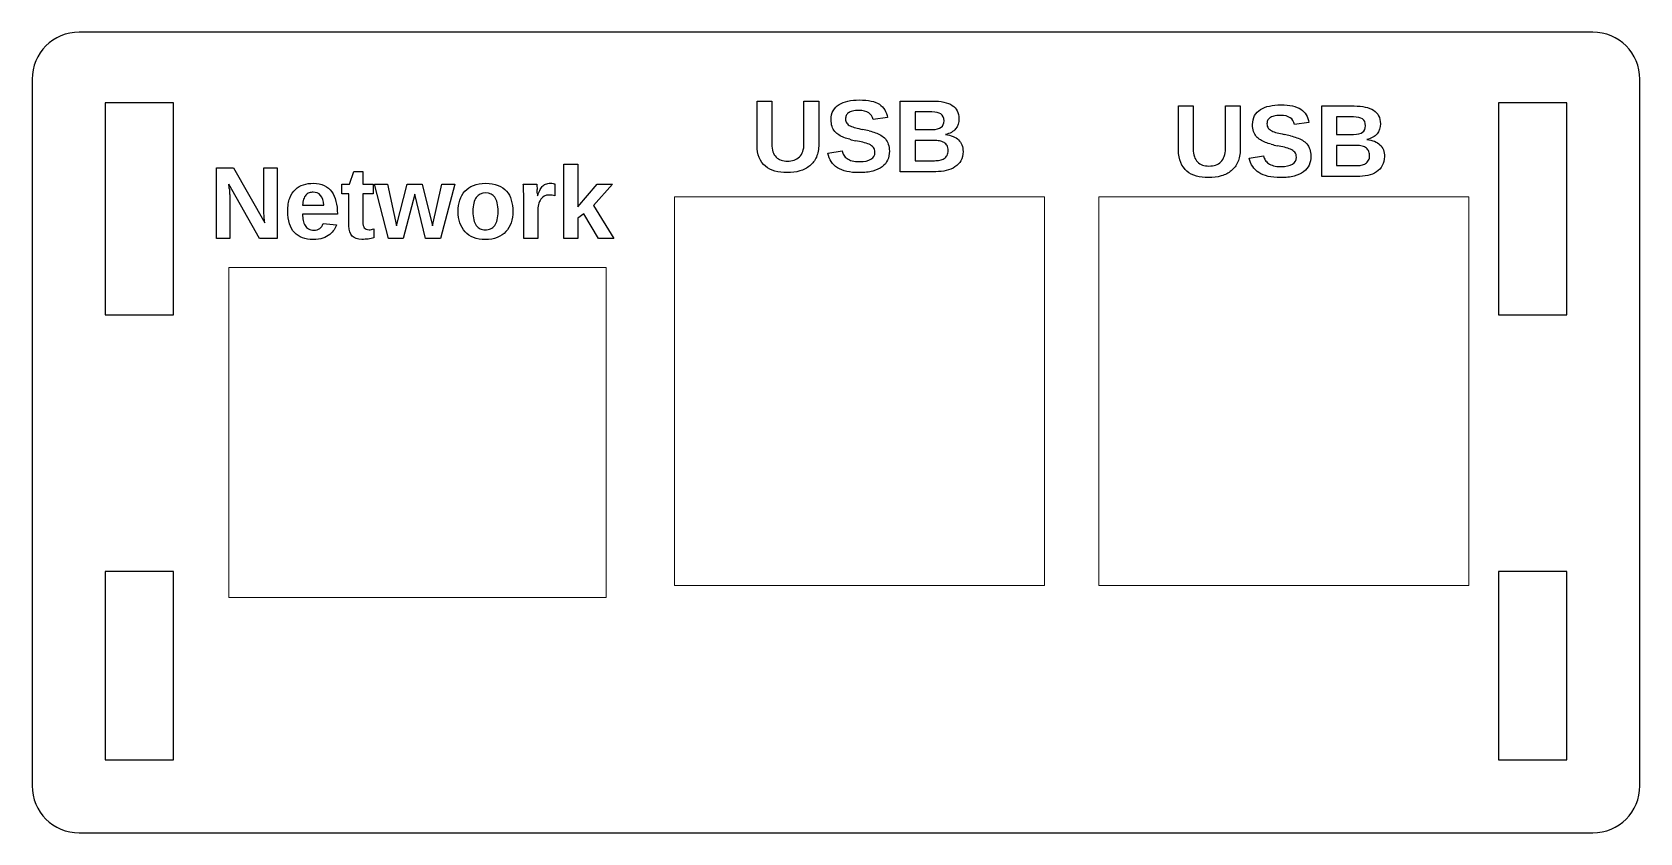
# Model space of a CAD drawing. Header units: millimetres. Extents: x 0 to 173, y 0 to 134.
# Drawn here: x 105.2 to 173.4, y 0 to 34 of the extents above; entities that cross this region are included whole.
import ezdxf

# ---------------------------------------------------------------- set-up
doc = ezdxf.new("R2010")
doc.units = ezdxf.units.MM
doc.layers.get('0').update_dxf_attribs({"linetype": 'CONTINUOUS', "true_color": 0xffffff})
doc.layers.add('connector cutout', color=1, linetype='CONTINUOUS', lineweight=13, true_color=0xff0000)
doc.layers.add('text', color=2, linetype='CONTINUOUS', true_color=0xffff00)

msp = doc.modelspace()

# ---------------------------------------------------------------- linework, layer by layer
at = {"lineweight": -3}
for p, q in [((171.4, 34), (107.2, 34)), ((105.2, 32), (105.2, 2)), ((173.4, 2), (173.4, 32)), ((111.2, 31), (108.3, 31)), ((108.3, 31), (108.3, 22)), ((111.2, 22), (111.2, 31)), ((170.3, 31), (167.4, 31)), ((167.4, 31), (167.4, 22)), ((170.3, 22), (170.3, 31)), ((108.3, 22), (111.2, 22)), ((167.4, 22), (170.3, 22)), ((111.2, 11.1), (108.3, 11.1)), ((108.3, 11.1), (108.3, 3.1)), ((111.2, 3.1), (111.2, 11.1)), ((170.3, 11.1), (167.4, 11.1)), ((167.4, 11.1), (167.4, 3.1)), ((170.3, 3.1), (170.3, 11.1)), ((108.3, 3.1), (111.2, 3.1)), ((167.4, 3.1), (170.3, 3.1)), ((107.2, 0), (171.4, 0))]:
    msp.add_line(p, q, dxfattribs=at)
for centre, start, end in [((107.2, 32), 90, 180), ((171.4, 32), 0, 90), ((107.2, 2), 180, 270), ((171.4, 2), 270, 0)]:
    msp.add_arc(centre, 2, start, end, dxfattribs=at)
at = {"layer": 'connector cutout'}
for p, q in [((148.15, 27), (132.45, 27)), ((132.45, 27), (132.45, 10.5)), ((148.15, 10.5), (148.15, 27)), ((166.15, 27), (150.45, 27)), ((150.45, 27), (150.45, 10.5)), ((166.15, 10.5), (166.15, 27)), ((129.55, 24), (113.55, 24)), ((113.55, 24), (113.55, 10)), ((129.55, 10), (129.55, 24)), ((132.45, 10.5), (148.15, 10.5)), ((150.45, 10.5), (166.15, 10.5)), ((113.55, 10), (129.55, 10))]:
    msp.add_line(p, q, dxfattribs=at)
at = {"layer": 'text'}
for p, q in [((135.949, 29.199), (135.949, 31.075)), ((135.949, 31.075), (136.577, 31.075)), ((136.577, 31.075), (136.577, 29.248)), ((137.942, 29.27), (137.942, 31.075)), ((137.942, 31.075), (138.57, 31.075)), ((138.57, 31.075), (138.57, 29.232)), ((142.029, 28.075), (142.029, 31.075)), ((142.029, 31.075), (143.402, 31.075)), ((153.827, 28.989), (153.827, 30.865)), ((153.827, 30.865), (154.455, 30.865)), ((154.455, 30.865), (154.455, 29.038)), ((155.82, 29.06), (155.82, 30.865)), ((155.82, 30.865), (156.448, 30.865)), ((156.448, 30.865), (156.448, 29.021)), ((159.907, 27.865), (159.907, 30.865)), ((159.907, 30.865), (161.28, 30.865)), ((141.486, 30.369), (140.877, 30.285)), ((143.372, 30.609), (142.657, 30.609)), ((142.657, 30.609), (142.657, 29.866)), ((159.364, 30.158), (158.755, 30.075)), ((161.25, 30.399), (160.535, 30.399)), ((160.535, 30.399), (160.535, 29.655)), ((142.657, 29.866), (143.377, 29.866)), ((143.453, 29.402), (142.657, 29.402)), ((142.657, 29.402), (142.657, 28.542)), ((160.535, 29.655), (161.255, 29.655)), ((138.952, 28.857), (139.559, 28.957)), ((156.83, 28.646), (157.437, 28.746)), ((161.331, 29.191), (160.535, 29.191)), ((160.535, 29.191), (160.535, 28.331)), ((113.023, 25.236), (113.023, 28.236)), ((113.023, 28.236), (113.74, 28.236)), ((113.74, 28.236), (115.067, 25.907)), ((115.029, 26.492), (115.029, 28.236)), ((115.029, 28.236), (115.587, 28.236)), ((115.587, 28.236), (115.587, 25.236)), ((118.665, 27.54), (118.853, 28.08)), ((118.853, 28.08), (119.227, 28.08)), ((119.227, 28.08), (119.227, 27.54)), ((127.752, 25.236), (127.752, 28.396)), ((127.752, 28.396), (128.351, 28.396)), ((128.351, 28.396), (128.351, 26.586)), ((143.53, 28.075), (142.029, 28.075)), ((142.657, 28.542), (143.476, 28.542)), ((160.535, 28.331), (161.354, 28.331)), ((114.85, 25.236), (113.543, 27.546)), ((118.344, 27.135), (118.344, 27.54)), ((118.344, 27.54), (118.665, 27.54)), ((119.227, 27.54), (119.664, 27.54)), ((119.664, 27.54), (119.664, 27.135)), ((120.313, 25.236), (119.717, 27.54)), ((119.717, 27.54), (120.279, 27.54)), ((120.279, 27.54), (120.658, 25.779)), ((120.658, 25.779), (121.103, 27.54)), ((121.103, 27.54), (121.744, 27.54)), ((121.744, 27.54), (122.185, 25.779)), ((122.185, 25.779), (122.576, 27.54)), ((123.13, 27.54), (122.525, 25.236)), ((122.576, 27.54), (123.13, 27.54)), ((126.035, 27.54), (126.605, 27.54)), ((127.378, 27.553), (127.378, 27.052)), ((128.351, 26.586), (129.172, 27.54)), ((129.816, 27.54), (129.006, 26.641)), ((129.172, 27.54), (129.816, 27.54)), ((161.408, 27.865), (159.907, 27.865)), ((113.581, 27.005), (113.581, 25.236)), ((116.673, 26.648), (117.568, 26.648)), ((118.636, 27.135), (118.344, 27.135)), ((118.636, 25.776), (118.636, 27.135)), ((119.664, 27.135), (119.227, 27.135)), ((119.227, 27.135), (119.227, 25.938)), ((121.427, 27.114), (120.945, 25.236)), ((121.893, 25.236), (121.427, 27.114)), ((126.052, 25.236), (126.052, 26.999)), ((126.633, 27.048), (126.641, 27.048)), ((129.006, 26.641), (129.877, 25.236)), ((118.147, 26.273), (116.669, 26.273)), ((118.147, 26.29), (118.147, 26.273)), ((126.65, 26.367), (126.65, 25.236)), ((128.608, 26.279), (128.351, 26.1)), ((128.351, 26.1), (128.351, 25.236)), ((129.223, 25.236), (128.608, 26.279)), ((113.581, 25.236), (113.023, 25.236)), ((115.587, 25.236), (114.85, 25.236)), ((117.549, 25.868), (118.113, 25.819)), ((119.69, 25.641), (119.69, 25.27)), ((120.945, 25.236), (120.313, 25.236)), ((122.525, 25.236), (121.893, 25.236)), ((126.65, 25.236), (126.052, 25.236)), ((128.351, 25.236), (127.752, 25.236)), ((129.877, 25.236), (129.223, 25.236))]:
    msp.add_line(p, q, dxfattribs=at)
for centre, radius, start, end in [((143.63, 44.436), 15.449, 255.96275, 256.93746), ((137.792, 17.577), 12.571, 76.5921, 77.89472), ((155.67, 17.366), 12.571, 76.5921, 77.89472), ((161.508, 44.226), 15.449, 255.96275, 256.93746), ((102.342, 26.322), 11.268, 5.27774, 6.23619), ((117.587, 26.787), 9.051, 2.39851, 3.33617), ((126.898, 24.883), 2.222, 77.52682, 80.58072)]:
    msp.add_arc(centre, radius, start, end, dxfattribs=at)
for points in [[(139.182, 30.665), (139.242, 30.771), (139.324, 30.858), (139.43, 30.925)], [(139.43, 30.925), (139.536, 30.993), (139.662, 31.042), (139.808, 31.073)], [(139.808, 31.073), (139.954, 31.105), (140.114, 31.12), (140.287, 31.12)], [(140.287, 31.12), (140.483, 31.12), (140.651, 31.105), (140.791, 31.075)], [(140.791, 31.075), (140.93, 31.044), (141.047, 30.998), (141.142, 30.935)], [(141.142, 30.935), (141.236, 30.872), (141.311, 30.794), (141.366, 30.7)], [(141.366, 30.7), (141.42, 30.605), (141.461, 30.495), (141.486, 30.369)], [(143.402, 31.075), (143.579, 31.075), (143.737, 31.06), (143.876, 31.03)], [(143.876, 31.03), (144.014, 30.999), (144.131, 30.953), (144.226, 30.89)], [(144.226, 30.89), (144.321, 30.828), (144.393, 30.749), (144.442, 30.655)], [(157.06, 30.454), (157.12, 30.561), (157.202, 30.648), (157.308, 30.715)], [(157.308, 30.715), (157.414, 30.782), (157.54, 30.832), (157.686, 30.863)], [(157.686, 30.863), (157.832, 30.894), (157.992, 30.91), (158.165, 30.91)], [(158.165, 30.91), (158.361, 30.91), (158.529, 30.895), (158.669, 30.864)], [(158.669, 30.864), (158.808, 30.834), (158.925, 30.787), (159.02, 30.725)], [(159.02, 30.725), (159.115, 30.662), (159.189, 30.584), (159.244, 30.489)], [(161.28, 30.865), (161.458, 30.865), (161.615, 30.85), (161.754, 30.819)], [(161.754, 30.819), (161.892, 30.789), (162.009, 30.742), (162.104, 30.68)], [(139.093, 30.281), (139.093, 30.43), (139.122, 30.558), (139.182, 30.665)], [(139.134, 29.996), (139.106, 30.077), (139.093, 30.172), (139.093, 30.281)], [(139.731, 30.455), (139.713, 30.412), (139.704, 30.366), (139.704, 30.317)], [(139.704, 30.317), (139.704, 30.244), (139.721, 30.183), (139.757, 30.135)], [(139.824, 30.569), (139.781, 30.536), (139.75, 30.498), (139.731, 30.455)], [(139.757, 30.135), (139.792, 30.088), (139.842, 30.048), (139.906, 30.016)], [(139.999, 30.646), (139.925, 30.627), (139.867, 30.601), (139.824, 30.569)], [(139.906, 30.016), (139.97, 29.984), (140.046, 29.957), (140.135, 29.935)], [(140.275, 30.675), (140.164, 30.675), (140.072, 30.666), (139.999, 30.646)], [(140.686, 30.577), (140.591, 30.643), (140.453, 30.675), (140.275, 30.675)], [(140.877, 30.285), (140.846, 30.415), (140.782, 30.512), (140.686, 30.577)], [(143.754, 30.524), (143.668, 30.581), (143.541, 30.609), (143.372, 30.609)], [(143.883, 30.236), (143.883, 30.371), (143.84, 30.467), (143.754, 30.524)], [(143.763, 29.959), (143.843, 30.02), (143.883, 30.113), (143.883, 30.236)], [(144.516, 30.322), (144.516, 30.151), (144.469, 30.008), (144.374, 29.891)], [(144.442, 30.655), (144.491, 30.56), (144.516, 30.449), (144.516, 30.322)], [(156.971, 30.071), (156.971, 30.22), (157.001, 30.348), (157.06, 30.454)], [(157.012, 29.785), (156.984, 29.866), (156.971, 29.962), (156.971, 30.071)], [(157.609, 30.245), (157.591, 30.201), (157.582, 30.156), (157.582, 30.107)], [(157.582, 30.107), (157.582, 30.033), (157.6, 29.973), (157.635, 29.925)], [(157.702, 30.358), (157.659, 30.326), (157.628, 30.288), (157.609, 30.245)], [(157.877, 30.436), (157.803, 30.417), (157.745, 30.391), (157.702, 30.358)], [(158.153, 30.465), (158.042, 30.465), (157.95, 30.455), (157.877, 30.436)], [(158.564, 30.367), (158.469, 30.432), (158.331, 30.465), (158.153, 30.465)], [(158.755, 30.075), (158.724, 30.204), (158.66, 30.302), (158.564, 30.367)], [(159.244, 30.489), (159.298, 30.395), (159.339, 30.285), (159.364, 30.158)], [(161.632, 30.314), (161.547, 30.37), (161.419, 30.399), (161.25, 30.399)], [(161.761, 30.026), (161.761, 30.161), (161.718, 30.257), (161.632, 30.314)], [(161.641, 29.748), (161.721, 29.81), (161.761, 29.903), (161.761, 30.026)], [(162.104, 30.68), (162.199, 30.617), (162.271, 30.539), (162.32, 30.444)], [(162.394, 30.111), (162.394, 29.941), (162.347, 29.797), (162.252, 29.68)], [(162.32, 30.444), (162.369, 30.35), (162.394, 30.239), (162.394, 30.111)], [(139.249, 29.784), (139.2, 29.844), (139.162, 29.915), (139.134, 29.996)], [(139.423, 29.632), (139.356, 29.673), (139.298, 29.724), (139.249, 29.784)], [(139.639, 29.525), (139.562, 29.555), (139.489, 29.591), (139.423, 29.632)], [(139.883, 29.449), (139.797, 29.47), (139.716, 29.495), (139.639, 29.525)], [(140.135, 29.935), (140.224, 29.913), (140.321, 29.891), (140.428, 29.868)], [(140.444, 29.321), (140.346, 29.343), (140.244, 29.366), (140.138, 29.387)], [(140.707, 29.805), (140.799, 29.783), (140.887, 29.757), (140.97, 29.728)], [(140.97, 29.728), (141.054, 29.698), (141.132, 29.662), (141.205, 29.619)], [(141.205, 29.619), (141.277, 29.576), (141.34, 29.524), (141.393, 29.463)], [(141.393, 29.463), (141.447, 29.401), (141.489, 29.327), (141.519, 29.242)], [(143.377, 29.866), (143.554, 29.866), (143.683, 29.897), (143.763, 29.959)], [(143.691, 29.381), (143.618, 29.395), (143.539, 29.402), (143.453, 29.402)], [(143.882, 29.31), (143.828, 29.343), (143.764, 29.366), (143.691, 29.381)], [(144.374, 29.891), (144.28, 29.774), (144.136, 29.694), (143.943, 29.653)], [(143.943, 29.653), (144.186, 29.625), (144.371, 29.548), (144.498, 29.424)], [(144.498, 29.424), (144.624, 29.3), (144.688, 29.136), (144.688, 28.931)], [(157.127, 29.574), (157.078, 29.634), (157.04, 29.705), (157.012, 29.785)], [(157.301, 29.421), (157.234, 29.463), (157.176, 29.513), (157.127, 29.574)], [(157.517, 29.315), (157.44, 29.345), (157.368, 29.38), (157.301, 29.421)], [(157.635, 29.925), (157.67, 29.877), (157.72, 29.838), (157.784, 29.806)], [(157.784, 29.806), (157.848, 29.774), (157.924, 29.747), (158.013, 29.725)], [(158.013, 29.725), (158.102, 29.703), (158.199, 29.68), (158.306, 29.658)], [(158.585, 29.595), (158.677, 29.573), (158.765, 29.547), (158.849, 29.517)], [(158.849, 29.517), (158.932, 29.487), (159.01, 29.451), (159.083, 29.409)], [(159.083, 29.409), (159.155, 29.366), (159.218, 29.314), (159.271, 29.252)], [(161.255, 29.655), (161.432, 29.655), (161.561, 29.686), (161.641, 29.748)], [(162.252, 29.68), (162.158, 29.563), (162.014, 29.484), (161.821, 29.443)], [(161.821, 29.443), (162.064, 29.414), (162.249, 29.338), (162.376, 29.214)], [(136.044, 28.671), (135.981, 28.819), (135.949, 28.995), (135.949, 29.199)], [(136.307, 28.308), (136.195, 28.403), (136.107, 28.524), (136.044, 28.671)], [(136.577, 29.248), (136.577, 29.122), (136.593, 29.013), (136.624, 28.922)], [(136.624, 28.922), (136.655, 28.83), (136.7, 28.755), (136.758, 28.696)], [(136.758, 28.696), (136.816, 28.637), (136.886, 28.594), (136.969, 28.566)], [(137.525, 28.568), (137.611, 28.597), (137.685, 28.642), (137.747, 28.703)], [(137.747, 28.703), (137.809, 28.764), (137.857, 28.842), (137.891, 28.935)], [(137.891, 28.935), (137.925, 29.029), (137.942, 29.141), (137.942, 29.27)], [(138.47, 28.697), (138.403, 28.546), (138.31, 28.422), (138.191, 28.323)], [(138.57, 29.232), (138.57, 29.026), (138.536, 28.847), (138.47, 28.697)], [(139.098, 28.502), (139.03, 28.605), (138.982, 28.723), (138.952, 28.857)], [(139.559, 28.957), (139.576, 28.89), (139.601, 28.829), (139.633, 28.774)], [(139.633, 28.774), (139.666, 28.718), (139.711, 28.67), (139.769, 28.63)], [(140.704, 29.236), (140.629, 29.27), (140.542, 29.298), (140.444, 29.321)], [(140.885, 29.106), (140.84, 29.158), (140.78, 29.202), (140.704, 29.236)], [(140.784, 28.6), (140.897, 28.665), (140.954, 28.766), (140.954, 28.904)], [(140.954, 28.904), (140.954, 28.986), (140.931, 29.053), (140.885, 29.106)], [(141.565, 28.94), (141.565, 28.804), (141.54, 28.68), (141.49, 28.568)], [(141.519, 29.242), (141.55, 29.157), (141.565, 29.056), (141.565, 28.94)], [(144.011, 29.18), (143.98, 29.234), (143.937, 29.278), (143.882, 29.31)], [(143.891, 28.632), (143.943, 28.666), (143.983, 28.711), (144.013, 28.767)], [(144.058, 28.98), (144.058, 29.06), (144.042, 29.126), (144.011, 29.18)], [(144.013, 28.767), (144.043, 28.824), (144.058, 28.895), (144.058, 28.98)], [(144.688, 28.931), (144.688, 28.779), (144.657, 28.649), (144.596, 28.541)], [(153.922, 28.461), (153.859, 28.609), (153.827, 28.785), (153.827, 28.989)], [(154.455, 29.038), (154.455, 28.912), (154.471, 28.803), (154.502, 28.711)], [(154.502, 28.711), (154.533, 28.62), (154.578, 28.545), (154.636, 28.486)], [(155.625, 28.493), (155.687, 28.554), (155.735, 28.631), (155.769, 28.725)], [(155.769, 28.725), (155.803, 28.819), (155.82, 28.93), (155.82, 29.06)], [(156.448, 29.021), (156.448, 28.815), (156.415, 28.637), (156.348, 28.487)], [(156.976, 28.292), (156.908, 28.395), (156.86, 28.513), (156.83, 28.646)], [(157.437, 28.746), (157.454, 28.68), (157.479, 28.619), (157.511, 28.563)], [(157.761, 29.238), (157.676, 29.26), (157.594, 29.285), (157.517, 29.315)], [(158.323, 29.11), (158.225, 29.133), (158.122, 29.155), (158.016, 29.177)], [(158.582, 29.025), (158.507, 29.059), (158.42, 29.088), (158.323, 29.11)], [(158.763, 28.896), (158.718, 28.948), (158.658, 28.991), (158.582, 29.025)], [(158.662, 28.39), (158.775, 28.455), (158.832, 28.556), (158.832, 28.693)], [(158.832, 28.693), (158.832, 28.776), (158.809, 28.843), (158.763, 28.896)], [(159.271, 29.252), (159.325, 29.191), (159.367, 29.117), (159.397, 29.032)], [(159.443, 28.73), (159.443, 28.593), (159.418, 28.469), (159.368, 28.358)], [(159.397, 29.032), (159.428, 28.946), (159.443, 28.846), (159.443, 28.73)], [(161.569, 29.17), (161.496, 29.184), (161.417, 29.191), (161.331, 29.191)], [(161.76, 29.1), (161.706, 29.133), (161.642, 29.156), (161.569, 29.17)], [(161.889, 28.97), (161.858, 29.024), (161.815, 29.067), (161.76, 29.1)], [(161.936, 28.77), (161.936, 28.849), (161.92, 28.916), (161.889, 28.97)], [(161.891, 28.557), (161.921, 28.614), (161.936, 28.685), (161.936, 28.77)], [(162.376, 29.214), (162.503, 29.09), (162.566, 28.925), (162.566, 28.721)], [(162.566, 28.721), (162.566, 28.569), (162.536, 28.439), (162.475, 28.33)], [(136.711, 28.1), (136.555, 28.144), (136.42, 28.214), (136.307, 28.308)], [(137.226, 28.033), (137.039, 28.033), (136.867, 28.055), (136.711, 28.1)], [(136.969, 28.566), (137.051, 28.538), (137.143, 28.524), (137.243, 28.524)], [(137.766, 28.104), (137.602, 28.057), (137.422, 28.033), (137.226, 28.033)], [(137.243, 28.524), (137.346, 28.524), (137.44, 28.539), (137.525, 28.568)], [(138.191, 28.323), (138.071, 28.225), (137.93, 28.152), (137.766, 28.104)], [(139.362, 28.243), (139.253, 28.313), (139.165, 28.399), (139.098, 28.502)], [(139.753, 28.086), (139.601, 28.121), (139.471, 28.174), (139.362, 28.243)], [(140.279, 28.033), (140.08, 28.033), (139.905, 28.051), (139.753, 28.086)], [(139.769, 28.63), (139.826, 28.59), (139.898, 28.558), (139.984, 28.536)], [(139.984, 28.536), (140.07, 28.514), (140.174, 28.503), (140.295, 28.503)], [(140.859, 28.098), (140.696, 28.054), (140.503, 28.033), (140.279, 28.033)], [(140.295, 28.503), (140.508, 28.503), (140.671, 28.536), (140.784, 28.6)], [(141.259, 28.282), (141.155, 28.202), (141.021, 28.141), (140.859, 28.098)], [(141.49, 28.568), (141.44, 28.457), (141.363, 28.362), (141.259, 28.282)], [(143.476, 28.542), (143.559, 28.542), (143.636, 28.549), (143.707, 28.562)], [(143.977, 28.123), (143.836, 28.091), (143.687, 28.075), (143.53, 28.075)], [(143.707, 28.562), (143.778, 28.575), (143.839, 28.599), (143.891, 28.632)], [(144.346, 28.275), (144.241, 28.206), (144.117, 28.155), (143.977, 28.123)], [(144.596, 28.541), (144.535, 28.432), (144.452, 28.343), (144.346, 28.275)], [(154.186, 28.098), (154.073, 28.192), (153.985, 28.313), (153.922, 28.461)], [(154.589, 27.889), (154.433, 27.934), (154.298, 28.004), (154.186, 28.098)], [(154.636, 28.486), (154.694, 28.427), (154.765, 28.384), (154.847, 28.356)], [(154.847, 28.356), (154.929, 28.328), (155.021, 28.314), (155.121, 28.314)], [(155.121, 28.314), (155.224, 28.314), (155.318, 28.329), (155.404, 28.358)], [(155.404, 28.358), (155.489, 28.387), (155.563, 28.432), (155.625, 28.493)], [(156.069, 28.113), (155.95, 28.014), (155.808, 27.941), (155.644, 27.894)], [(156.348, 28.487), (156.281, 28.336), (156.188, 28.212), (156.069, 28.113)], [(157.24, 28.033), (157.131, 28.103), (157.043, 28.189), (156.976, 28.292)], [(157.631, 27.876), (157.479, 27.911), (157.349, 27.964), (157.24, 28.033)], [(157.511, 28.563), (157.544, 28.508), (157.589, 28.46), (157.647, 28.42)], [(157.647, 28.42), (157.704, 28.379), (157.776, 28.348), (157.862, 28.326)], [(157.862, 28.326), (157.948, 28.304), (158.052, 28.293), (158.174, 28.293)], [(158.174, 28.293), (158.386, 28.293), (158.549, 28.325), (158.662, 28.39)], [(159.137, 28.072), (159.033, 27.992), (158.9, 27.931), (158.737, 27.887)], [(159.368, 28.358), (159.319, 28.247), (159.242, 28.151), (159.137, 28.072)], [(161.354, 28.331), (161.437, 28.331), (161.514, 28.338), (161.585, 28.352)], [(161.585, 28.352), (161.656, 28.365), (161.717, 28.389), (161.769, 28.422)], [(161.769, 28.422), (161.821, 28.455), (161.861, 28.5), (161.891, 28.557)], [(162.224, 28.064), (162.119, 27.995), (161.995, 27.945), (161.855, 27.913)], [(162.475, 28.33), (162.414, 28.222), (162.33, 28.133), (162.224, 28.064)], [(113.562, 27.358), (113.567, 27.305), (113.572, 27.246), (113.576, 27.184)], [(116.129, 26.954), (116.188, 27.104), (116.268, 27.226), (116.368, 27.319)], [(116.368, 27.319), (116.468, 27.412), (116.583, 27.479), (116.714, 27.52)], [(116.714, 27.52), (116.844, 27.562), (116.982, 27.582), (117.127, 27.582)], [(117.127, 27.582), (117.309, 27.582), (117.464, 27.551), (117.592, 27.487)], [(117.592, 27.487), (117.721, 27.424), (117.826, 27.336), (117.908, 27.222)], [(123.556, 27.244), (123.652, 27.35), (123.774, 27.433), (123.92, 27.493)], [(123.92, 27.493), (124.066, 27.552), (124.237, 27.582), (124.433, 27.582)], [(124.433, 27.582), (124.64, 27.582), (124.817, 27.552), (124.963, 27.493)], [(124.963, 27.493), (125.109, 27.433), (125.229, 27.351), (125.322, 27.245)], [(126.041, 27.451), (126.04, 27.492), (126.037, 27.521), (126.035, 27.54)], [(126.046, 27.315), (126.044, 27.365), (126.042, 27.411), (126.041, 27.451)], [(126.051, 27.156), (126.05, 27.212), (126.048, 27.265), (126.046, 27.315)], [(126.605, 27.54), (126.608, 27.523), (126.611, 27.493), (126.614, 27.451)], [(126.614, 27.451), (126.616, 27.41), (126.619, 27.364), (126.622, 27.314)], [(126.731, 27.272), (126.761, 27.338), (126.796, 27.394), (126.836, 27.44)], [(126.836, 27.44), (126.877, 27.487), (126.925, 27.522), (126.982, 27.547)], [(126.982, 27.547), (127.039, 27.572), (127.109, 27.584), (127.193, 27.584)], [(127.193, 27.584), (127.228, 27.584), (127.264, 27.581), (127.298, 27.575)], [(127.298, 27.575), (127.333, 27.569), (127.36, 27.561), (127.378, 27.553)], [(155.105, 27.823), (154.917, 27.823), (154.745, 27.845), (154.589, 27.889)], [(155.644, 27.894), (155.48, 27.846), (155.3, 27.823), (155.105, 27.823)], [(158.157, 27.823), (157.958, 27.823), (157.783, 27.84), (157.631, 27.876)], [(158.737, 27.887), (158.574, 27.844), (158.381, 27.823), (158.157, 27.823)], [(161.855, 27.913), (161.714, 27.881), (161.565, 27.865), (161.408, 27.865)], [(113.576, 27.184), (113.579, 27.121), (113.581, 27.062), (113.581, 27.005)], [(116.041, 26.398), (116.041, 26.618), (116.07, 26.804), (116.129, 26.954)], [(116.714, 26.903), (116.69, 26.832), (116.676, 26.747), (116.673, 26.648)], [(116.809, 27.077), (116.77, 27.032), (116.738, 26.974), (116.714, 26.903)], [(116.947, 27.174), (116.894, 27.154), (116.848, 27.121), (116.809, 27.077)], [(117.119, 27.205), (117.058, 27.205), (117, 27.195), (116.947, 27.174)], [(117.434, 27.066), (117.355, 27.159), (117.25, 27.205), (117.119, 27.205)], [(117.568, 26.648), (117.556, 26.834), (117.512, 26.973), (117.434, 27.066)], [(117.908, 27.222), (117.991, 27.109), (118.051, 26.973), (118.089, 26.815)], [(118.089, 26.815), (118.128, 26.656), (118.147, 26.481), (118.147, 26.29)], [(123.268, 26.39), (123.268, 26.562), (123.292, 26.72), (123.34, 26.866)], [(123.34, 26.866), (123.388, 27.011), (123.46, 27.137), (123.556, 27.244)], [(124.037, 26.984), (123.944, 26.859), (123.897, 26.661), (123.897, 26.39)], [(124.441, 27.171), (124.266, 27.171), (124.131, 27.109), (124.037, 26.984)], [(124.831, 26.986), (124.742, 27.11), (124.612, 27.171), (124.441, 27.171)], [(124.965, 26.39), (124.965, 26.664), (124.921, 26.863), (124.831, 26.986)], [(125.322, 27.245), (125.415, 27.139), (125.483, 27.013), (125.527, 26.868)], [(125.527, 26.868), (125.57, 26.722), (125.592, 26.563), (125.592, 26.39)], [(126.052, 26.999), (126.052, 27.048), (126.051, 27.101), (126.051, 27.156)], [(126.63, 27.166), (126.632, 27.117), (126.633, 27.078), (126.633, 27.048)], [(126.641, 27.048), (126.671, 27.132), (126.701, 27.206), (126.731, 27.272)], [(126.774, 26.903), (126.691, 26.783), (126.65, 26.604), (126.65, 26.367)], [(127.123, 27.084), (126.973, 27.084), (126.857, 27.024), (126.774, 26.903)], [(127.262, 27.074), (127.223, 27.081), (127.176, 27.084), (127.123, 27.084)], [(115.034, 26.281), (115.03, 26.351), (115.029, 26.421), (115.029, 26.492)], [(115.048, 26.094), (115.042, 26.149), (115.038, 26.212), (115.034, 26.281)], [(115.067, 25.907), (115.06, 25.966), (115.053, 26.029), (115.048, 26.094)], [(116.115, 25.867), (116.066, 26.018), (116.041, 26.195), (116.041, 26.398)], [(116.669, 26.273), (116.669, 26.176), (116.678, 26.086), (116.695, 26.003)], [(116.695, 26.003), (116.712, 25.92), (116.74, 25.848), (116.778, 25.788)], [(119.227, 25.938), (119.227, 25.826), (119.249, 25.744), (119.291, 25.69)], [(123.343, 25.903), (123.293, 26.05), (123.268, 26.213), (123.268, 26.39)], [(123.897, 26.39), (123.897, 26.252), (123.909, 26.134), (123.934, 26.034)], [(123.934, 26.034), (123.959, 25.935), (123.994, 25.853), (124.039, 25.789)], [(124.823, 25.789), (124.87, 25.853), (124.905, 25.935), (124.929, 26.034)], [(124.929, 26.034), (124.953, 26.134), (124.965, 26.252), (124.965, 26.39)], [(125.592, 26.39), (125.592, 26.214), (125.567, 26.053), (125.518, 25.906)], [(116.331, 25.49), (116.237, 25.59), (116.165, 25.716), (116.115, 25.867)], [(116.67, 25.267), (116.537, 25.316), (116.424, 25.39), (116.331, 25.49)], [(117.119, 25.193), (116.952, 25.193), (116.803, 25.218), (116.67, 25.267)], [(116.778, 25.788), (116.816, 25.728), (116.866, 25.68), (116.927, 25.646)], [(116.927, 25.646), (116.988, 25.611), (117.062, 25.593), (117.148, 25.593)], [(117.535, 25.254), (117.42, 25.214), (117.282, 25.193), (117.119, 25.193)], [(117.148, 25.593), (117.253, 25.593), (117.339, 25.616), (117.406, 25.661)], [(117.406, 25.661), (117.473, 25.705), (117.52, 25.775), (117.549, 25.868)], [(117.821, 25.407), (117.745, 25.345), (117.649, 25.294), (117.535, 25.254)], [(118.005, 25.611), (117.959, 25.537), (117.898, 25.469), (117.821, 25.407)], [(118.113, 25.819), (118.087, 25.754), (118.052, 25.684), (118.005, 25.611)], [(118.778, 25.341), (118.683, 25.437), (118.636, 25.582), (118.636, 25.776)], [(119.185, 25.197), (119.009, 25.197), (118.873, 25.245), (118.778, 25.341)], [(119.291, 25.69), (119.334, 25.637), (119.4, 25.61), (119.49, 25.61)], [(119.69, 25.27), (119.616, 25.246), (119.538, 25.228), (119.456, 25.216)], [(119.49, 25.61), (119.526, 25.61), (119.56, 25.613), (119.589, 25.619)], [(119.589, 25.619), (119.619, 25.625), (119.653, 25.632), (119.69, 25.641)], [(123.563, 25.525), (123.466, 25.63), (123.393, 25.756), (123.343, 25.903)], [(123.924, 25.281), (123.781, 25.339), (123.661, 25.42), (123.563, 25.525)], [(124.421, 25.193), (124.233, 25.193), (124.068, 25.222), (123.924, 25.281)], [(124.039, 25.789), (124.085, 25.726), (124.139, 25.678), (124.203, 25.648)], [(124.203, 25.648), (124.267, 25.617), (124.337, 25.602), (124.414, 25.602)], [(124.414, 25.602), (124.502, 25.602), (124.581, 25.617), (124.649, 25.648)], [(124.932, 25.282), (124.785, 25.223), (124.615, 25.193), (124.421, 25.193)], [(124.649, 25.648), (124.718, 25.678), (124.776, 25.726), (124.823, 25.789)], [(125.298, 25.529), (125.2, 25.423), (125.078, 25.341), (124.932, 25.282)], [(125.518, 25.906), (125.469, 25.76), (125.396, 25.634), (125.298, 25.529)], [(119.456, 25.216), (119.373, 25.204), (119.283, 25.197), (119.185, 25.197)]]:
    msp.add_open_spline(points, degree=3, dxfattribs=at)

doc.saveas('drawing.dxf')
